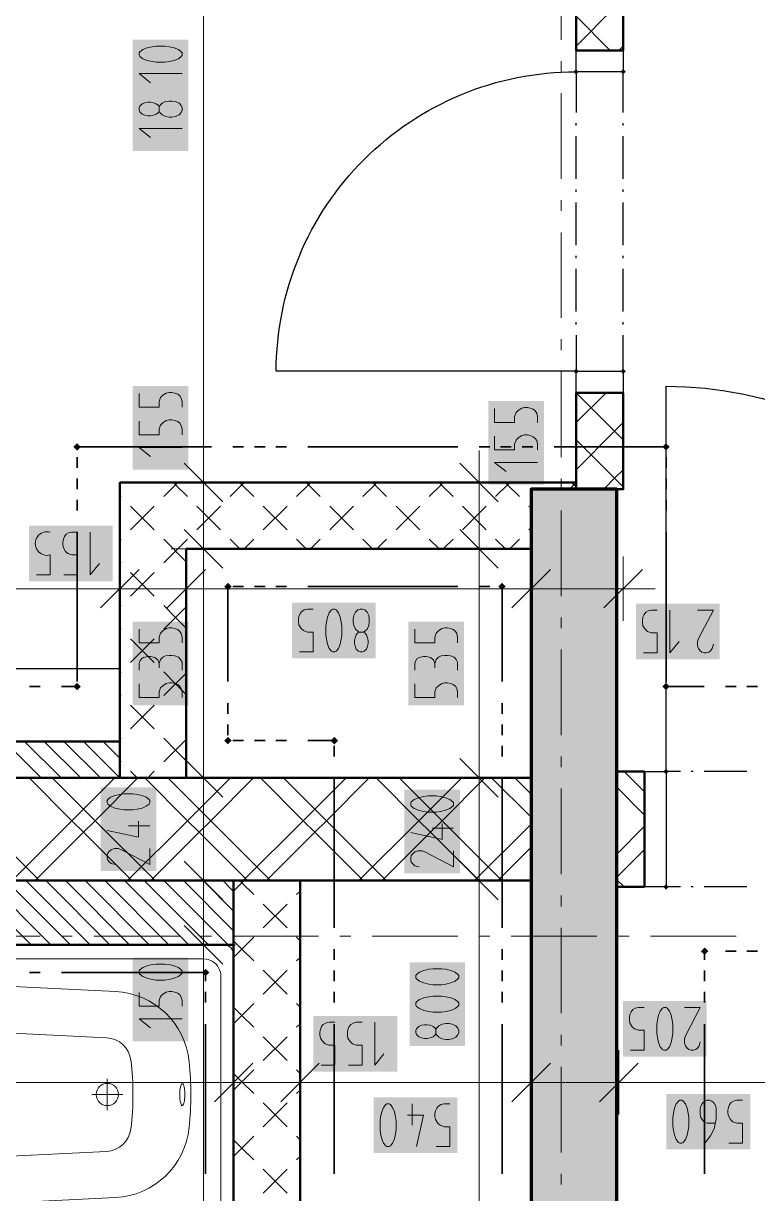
# Model space of a CAD drawing. Header units: millimetres. Extents: x 0 to 594, y 0 to 420.
# Drawn here: x 138.63 to 154.33, y 232.04 to 257.08 of the extents above; entities that cross this region are included whole.
import ezdxf

# ---------------------------------------------------------------- set-up
doc = ezdxf.new("R2010")
doc.units = ezdxf.units.MM
doc.header["$LTSCALE"] = 8
for name, color, linetype in [('PDF_Dvere', 7, 'Continuous'), ('PDF_Instalacni prizdivka do 1m', 7, 'Continuous'), ('PDF_Koty delkove', 7, 'Continuous'), ('PDF_Osy hlavni', 7, 'Continuous'), ('PDF_Pozarni useky', 7, 'Continuous'), ('PDF_Pricky CP', 7, 'Continuous'), ('PDF_Pricky sadrokarton', 7, 'Continuous'), ('PDF_Pricky zdene', 7, 'Continuous'), ('PDF_Sanita', 7, 'Continuous'), ('PDF_Steny akusticke', 7, 'Continuous'), ('PDF_Steny obvodove nosne', 7, 'Continuous')]:
    doc.layers.add(name, color=color, linetype=linetype)

msp = doc.modelspace()

# ---------------------------------------------------------------- linework, layer by layer
at = {"layer": 'PDF_Dvere', "lineweight": 25}
for points in [[(151.456, 256.508), (151.456, 256.05), (150.449, 256.05), (150.449, 256.508)], [(151.456, 249.639), (151.456, 249.181), (150.449, 249.181), (150.449, 249.639)], [(152.372, 238.603), (151.914, 238.603), (151.914, 241.075), (152.372, 241.075)]]:
    msp.add_lwpolyline(points, close=True, dxfattribs=at)
for points in [[(150.449, 250.415), (150.449, 249.639), (144.037, 249.639, -0.414214), (150.449, 256.05), (150.449, 255.178)], [(152.682, 241.075), (152.372, 241.075), (152.372, 249.318, -0.414213), (160.615, 241.075), (160.283, 241.075)]]:
    msp.add_lwpolyline(points, format="xyb", dxfattribs=at)
for points in [[(151.456, 255.178), (151.456, 256.05)], [(150.449, 254.903), (150.449, 254.949)], [(151.456, 254.903), (151.456, 254.949)], [(150.449, 253.758), (150.449, 254.674)], [(151.456, 253.758), (151.456, 254.674)], [(150.449, 253.483), (150.449, 253.529)], [(151.456, 253.483), (151.456, 253.529)], [(150.449, 252.339), (150.449, 253.254)], [(151.456, 252.339), (151.456, 253.254)], [(150.449, 252.064), (150.449, 252.11)], [(151.456, 252.064), (151.456, 252.11)], [(150.449, 250.919), (150.449, 251.835)], [(151.456, 250.919), (151.456, 251.835)], [(150.449, 250.644), (150.449, 250.69)], [(151.456, 250.644), (151.456, 250.69)], [(151.456, 249.639), (151.456, 250.415)], [(152.956, 241.075), (152.911, 241.075)], [(154.101, 241.075), (153.185, 241.075)], [(152.682, 238.603), (152.372, 238.603)], [(152.956, 238.603), (152.911, 238.603)], [(154.101, 238.603), (153.185, 238.603)]]:
    msp.add_lwpolyline(points, dxfattribs=at)
at = {"layer": 'PDF_Dvere', "lineweight": 25, "transparency": 33554559}
for points in [[(150.449, 255.993), (150.391, 256.05), (150.506, 256.05), (150.449, 256.107)], [(151.456, 255.993), (151.399, 256.05), (151.513, 256.05), (151.456, 256.107)], [(150.449, 249.582), (150.391, 249.639), (150.506, 249.639), (150.449, 249.696)], [(151.456, 249.582), (151.399, 249.639), (151.513, 249.639), (151.456, 249.696)], [(152.429, 241.075), (152.372, 241.018), (152.372, 241.133), (152.315, 241.075)], [(152.429, 238.603), (152.372, 238.545), (152.372, 238.66), (152.315, 238.603)]]:
    msp.add_solid(points, dxfattribs=at)
at = {"layer": 'PDF_Instalacni prizdivka do 1m', "lineweight": 25}
msp.add_lwpolyline([(127.323, 263.835), (127.323, 243.274), (127.323, 241.717), (140.695, 241.717), (140.695, 243.274), (128.697, 243.274), (128.697, 263.835)], close=True, dxfattribs=at)
at = {"layer": 'PDF_Koty delkove', "lineweight": 18}
for points in [[(142.481, 202.288), (142.481, 215.614), (142.481, 216.621), (142.481, 237.366), (142.481, 238.74), (142.481, 240.938), (142.481, 245.838), (142.481, 247.258), (142.481, 263.835)], [(142.023, 256.011), (141.107, 256.011), (141.35, 255.816)], [(141.534, 255.204), (141.518, 255.18), (141.472, 255.143), (141.412, 255.119), (141.35, 255.106), (141.289, 255.106), (141.229, 255.119), (141.167, 255.143), (141.121, 255.192), (141.107, 255.229), (141.107, 255.277), (141.121, 255.314), (141.167, 255.363), (141.229, 255.388), (141.289, 255.4), (141.35, 255.4), (141.412, 255.388), (141.472, 255.363), (141.518, 255.327), (141.534, 255.302)], [(141.808, 255.424), (141.747, 255.424), (141.671, 255.412), (141.595, 255.376), (141.549, 255.327), (141.534, 255.302), (141.534, 255.204), (141.549, 255.18), (141.595, 255.131), (141.671, 255.094), (141.747, 255.081), (141.808, 255.081), (141.884, 255.094), (141.961, 255.131), (142.007, 255.18), (142.023, 255.229), (142.023, 255.277), (142.007, 255.327), (141.961, 255.376), (141.884, 255.412)], [(141.884, 255.412), (141.808, 255.424)], [(142.023, 254.837), (141.107, 254.837), (141.35, 254.642)], [(141.107, 249.162), (141.107, 248.869), (141.534, 248.869), (141.534, 248.991), (141.565, 249.077), (141.61, 249.126), (141.686, 249.174), (141.747, 249.187), (141.808, 249.187), (141.87, 249.174), (141.93, 249.15), (141.976, 249.113), (142.007, 249.065), (142.023, 248.991), (142.023, 248.869)], [(148.707, 248.84), (148.707, 248.547), (149.134, 248.547), (149.134, 248.669), (149.165, 248.754), (149.211, 248.803), (149.287, 248.852), (149.347, 248.864), (149.409, 248.864), (149.47, 248.852)], [(149.47, 248.852), (149.53, 248.828), (149.576, 248.791), (149.607, 248.742), (149.623, 248.669), (149.623, 248.547)], [(141.107, 248.575), (141.107, 248.282), (141.534, 248.282), (141.534, 248.404), (141.565, 248.489), (141.61, 248.539), (141.686, 248.587), (141.747, 248.6), (141.808, 248.6), (141.87, 248.587), (141.93, 248.563), (141.976, 248.526), (142.007, 248.478), (142.023, 248.404), (142.023, 248.282)], [(148.707, 248.253), (148.707, 247.959), (149.134, 247.959), (149.134, 248.082), (149.165, 248.167), (149.211, 248.216), (149.287, 248.265), (149.347, 248.277), (149.409, 248.277), (149.47, 248.265), (149.53, 248.24), (149.576, 248.204), (149.607, 248.155), (149.623, 248.082), (149.623, 247.959)], [(142.023, 248.012), (141.107, 248.012)], [(141.107, 248.012), (141.35, 247.817)], [(148.374, 247.258), (148.374, 247.944)], [(149.623, 247.69), (148.707, 247.69), (148.951, 247.495)], [(142.893, 246.845), (142.068, 247.67)], [(148.786, 246.845), (147.962, 247.67)], [(143.167, 247.258), (142.481, 247.258), (141.794, 247.258)], [(149.061, 247.258), (148.374, 247.258), (147.687, 247.258)], [(148.374, 229.993), (148.374, 231.413), (148.374, 232.263), (148.374, 238.74), (148.374, 240.938), (148.374, 245.838), (148.374, 247.258)], [(139.497, 245.282), (139.79, 245.282), (139.79, 245.709), (139.668, 245.709), (139.582, 245.74), (139.533, 245.786), (139.485, 245.862), (139.472, 245.922), (139.472, 245.984), (139.485, 246.045), (139.509, 246.106), (139.546, 246.151), (139.594, 246.183), (139.668, 246.198), (139.79, 246.198)], [(140.059, 246.198), (140.059, 245.282), (140.255, 245.526)], [(142.893, 245.426), (142.068, 246.25)], [(148.786, 245.426), (147.962, 246.25)], [(143.167, 245.838), (142.481, 245.838), (141.794, 245.838)], [(149.061, 245.838), (148.374, 245.838), (147.687, 245.838)], [(140.695, 245.674), (140.695, 244.987), (140.695, 244.3)], [(142.114, 245.674), (142.114, 244.987), (142.114, 244.3)], [(149.487, 245.674), (149.487, 244.987), (149.487, 244.3)], [(151.456, 245.674), (151.456, 244.987), (151.456, 244.3)], [(141.107, 245.4), (140.282, 244.575)], [(142.526, 245.4), (141.702, 244.575)], [(149.899, 245.4), (149.075, 244.575)], [(151.868, 245.4), (151.044, 244.575)], [(151.456, 244.987), (150.636, 244.987), (149.487, 244.987), (148.759, 244.987), (142.114, 244.987), (140.695, 244.987), (128.697, 244.987), (127.323, 244.987), (126.407, 244.987), (124.071, 244.987)], [(151.456, 244.987), (152.143, 244.987)], [(144.535, 243.633), (144.829, 243.633), (144.829, 244.059), (144.706, 244.059), (144.621, 244.09), (144.572, 244.136), (144.523, 244.212), (144.511, 244.273), (144.511, 244.334), (144.523, 244.395), (144.548, 244.456), (144.584, 244.502), (144.633, 244.533), (144.706, 244.548), (144.829, 244.548)], [(145.245, 243.633), (145.293, 243.633), (145.318, 243.647), (145.367, 243.709), (145.403, 243.8), (145.428, 243.907), (145.441, 243.998), (145.441, 244.181), (145.428, 244.273), (145.403, 244.38), (145.367, 244.471), (145.318, 244.533), (145.293, 244.548), (145.245, 244.548), (145.22, 244.533), (145.172, 244.471), (145.135, 244.38), (145.111, 244.273), (145.098, 244.181)], [(151.88, 244.376), (151.905, 244.437), (151.941, 244.483), (151.99, 244.514), (152.063, 244.529), (152.186, 244.529)], [(152.455, 244.529), (152.455, 243.614), (152.65, 243.857)], [(153.042, 244.529), (153.385, 244.529), (153.066, 243.919), (153.042, 243.857), (153.042, 243.766), (153.066, 243.705), (153.103, 243.659), (153.14, 243.628), (153.189, 243.614), (153.237, 243.614), (153.287, 243.628), (153.323, 243.659), (153.36, 243.705), (153.385, 243.796)], [(151.892, 243.614), (152.186, 243.614), (152.186, 244.04), (152.063, 244.04), (151.978, 244.071), (151.929, 244.117), (151.88, 244.193), (151.868, 244.254), (151.868, 244.315), (151.88, 244.376)], [(141.107, 244.122), (141.107, 243.829), (141.534, 243.829), (141.534, 243.951), (141.565, 244.036), (141.61, 244.086), (141.686, 244.134), (141.747, 244.147), (141.808, 244.147), (141.87, 244.134), (141.93, 244.11), (141.976, 244.073), (142.007, 244.025), (142.023, 243.951), (142.023, 243.829)], [(145.098, 244.181), (145.098, 243.998), (145.111, 243.907), (145.135, 243.8), (145.172, 243.709), (145.22, 243.647), (145.245, 243.633)], [(145.905, 244.059), (145.93, 244.044), (145.966, 243.998), (145.991, 243.937), (146.003, 243.876), (146.003, 243.815), (145.991, 243.754), (145.966, 243.693), (145.917, 243.647), (145.88, 243.633), (145.832, 243.633), (145.795, 243.647), (145.746, 243.693), (145.722, 243.754), (145.709, 243.815), (145.709, 243.876), (145.722, 243.937), (145.746, 243.998), (145.783, 244.044), (145.807, 244.059)], [(147, 244.122), (147, 243.829), (147.427, 243.829), (147.427, 243.951), (147.458, 244.036), (147.504, 244.086), (147.58, 244.134), (147.641, 244.147), (147.702, 244.147), (147.763, 244.134), (147.824, 244.11), (147.87, 244.073), (147.901, 244.025), (147.916, 243.951), (147.916, 243.829)], [(141.107, 243.242), (141.107, 243.388), (141.121, 243.438), (141.153, 243.486), (141.198, 243.511), (141.289, 243.535), (141.35, 243.535), (141.442, 243.511), (141.503, 243.462), (141.534, 243.388), (141.534, 243.291)], [(142.023, 243.242), (142.023, 243.413), (141.991, 243.474), (141.946, 243.523), (141.87, 243.547), (141.808, 243.559), (141.747, 243.559), (141.671, 243.547), (141.61, 243.523), (141.565, 243.474), (141.534, 243.388)], [(147, 243.242), (147, 243.388), (147.015, 243.438), (147.046, 243.486), (147.092, 243.511), (147.183, 243.535), (147.244, 243.535), (147.336, 243.511), (147.397, 243.462), (147.427, 243.388)], [(147.916, 243.242), (147.916, 243.413), (147.885, 243.474), (147.839, 243.523), (147.763, 243.547), (147.702, 243.559), (147.641, 243.559), (147.565, 243.547), (147.504, 243.523), (147.458, 243.474), (147.427, 243.388), (147.427, 243.291)], [(141.107, 242.948), (141.107, 242.655), (141.534, 242.655), (141.534, 242.777), (141.565, 242.862), (141.61, 242.911), (141.686, 242.96), (141.747, 242.972), (141.808, 242.972), (141.87, 242.96), (141.93, 242.936), (141.976, 242.899), (142.007, 242.851), (142.023, 242.777), (142.023, 242.655)], [(147, 242.948), (147, 242.655), (147.427, 242.655), (147.427, 242.777), (147.458, 242.862), (147.504, 242.911), (147.58, 242.96), (147.641, 242.972), (147.702, 242.972), (147.763, 242.96), (147.824, 242.936), (147.87, 242.899), (147.901, 242.851), (147.916, 242.777), (147.916, 242.655)], [(142.893, 240.526), (142.068, 241.35)], [(148.786, 240.526), (147.962, 241.35)], [(143.167, 240.938), (142.481, 240.938), (141.794, 240.938)], [(149.061, 240.938), (148.374, 240.938), (147.687, 240.938)], [(140.968, 240.598), (140.785, 240.598), (140.695, 240.585), (140.587, 240.561), (140.496, 240.524), (140.434, 240.476), (140.42, 240.451), (140.42, 240.402), (140.434, 240.377), (140.496, 240.329), (140.587, 240.292), (140.695, 240.267), (140.785, 240.255), (140.968, 240.255), (141.06, 240.267), (141.167, 240.292), (141.259, 240.329), (141.32, 240.377), (141.336, 240.402), (141.336, 240.451), (141.32, 240.476), (141.259, 240.524), (141.167, 240.561), (141.06, 240.585)], [(141.06, 240.585), (140.968, 240.598)], [(141.091, 240.01), (141.091, 239.668), (140.42, 239.815)], [(147.583, 239.963), (147.583, 239.62), (146.912, 239.768)], [(141.336, 239.913), (140.878, 239.913)], [(147.827, 239.865), (147.37, 239.865)], [(141.336, 239.423), (141.336, 239.081), (140.725, 239.399), (140.663, 239.423), (140.572, 239.423), (140.511, 239.399), (140.466, 239.362), (140.434, 239.326), (140.42, 239.277), (140.42, 239.228), (140.434, 239.179), (140.466, 239.142), (140.511, 239.106), (140.602, 239.081)], [(147.827, 239.376), (147.827, 239.033), (147.217, 239.352), (147.155, 239.376), (147.064, 239.376), (147.003, 239.352), (146.957, 239.315), (146.926, 239.278), (146.912, 239.229), (146.912, 239.181), (146.926, 239.132), (146.957, 239.095), (147.003, 239.058), (147.094, 239.033)], [(142.893, 238.328), (142.068, 239.152)], [(148.786, 238.328), (147.962, 239.152)], [(143.167, 238.74), (142.481, 238.74), (141.794, 238.74)], [(149.061, 238.74), (148.374, 238.74), (147.687, 238.74)], [(142.893, 236.954), (142.068, 237.778)], [(143.167, 237.366), (142.481, 237.366), (141.794, 237.366)], [(141.655, 236.954), (141.472, 236.954), (141.381, 236.942), (141.274, 236.917), (141.183, 236.881), (141.121, 236.832), (141.107, 236.807), (141.107, 236.759), (141.121, 236.734), (141.183, 236.686), (141.274, 236.649), (141.381, 236.624), (141.472, 236.611), (141.655, 236.611)], [(141.655, 236.611), (141.747, 236.624), (141.854, 236.649), (141.946, 236.686), (142.007, 236.734), (142.023, 236.759), (142.023, 236.807), (142.007, 236.832), (141.946, 236.881), (141.854, 236.917), (141.747, 236.942), (141.655, 236.954)], [(141.107, 236.343), (141.107, 236.049), (141.534, 236.049), (141.534, 236.172), (141.565, 236.257), (141.61, 236.306), (141.686, 236.355), (141.747, 236.367), (141.808, 236.367), (141.87, 236.355), (141.93, 236.33), (141.976, 236.294), (142.007, 236.245), (142.023, 236.172), (142.023, 236.049)], [(147.573, 236.267), (147.39, 236.267), (147.299, 236.255), (147.192, 236.23), (147.1, 236.194), (147.039, 236.145), (147.024, 236.12), (147.024, 236.072), (147.039, 236.047), (147.1, 235.999), (147.192, 235.962), (147.299, 235.937)], [(147.299, 235.937), (147.39, 235.924), (147.573, 235.924), (147.664, 235.937), (147.772, 235.962), (147.863, 235.999), (147.924, 236.047), (147.94, 236.072), (147.94, 236.12), (147.924, 236.145), (147.863, 236.194), (147.772, 236.23), (147.664, 236.255), (147.573, 236.267)], [(151.614, 235.109), (151.907, 235.109), (151.907, 235.536), (151.785, 235.536), (151.699, 235.567), (151.65, 235.613), (151.602, 235.689), (151.589, 235.749), (151.589, 235.811), (151.602, 235.872), (151.626, 235.932), (151.663, 235.978), (151.711, 236.009), (151.785, 236.025), (151.907, 236.025)], [(152.397, 235.124), (152.445, 235.185), (152.482, 235.277), (152.507, 235.384), (152.519, 235.475), (152.519, 235.658), (152.507, 235.749), (152.482, 235.856), (152.445, 235.948), (152.397, 236.009), (152.372, 236.025), (152.323, 236.025), (152.298, 236.009), (152.25, 235.948), (152.213, 235.856), (152.189, 235.749), (152.176, 235.658)], [(152.764, 236.025), (153.106, 236.025), (152.788, 235.414), (152.764, 235.353), (152.764, 235.261), (152.788, 235.201), (152.824, 235.155), (152.861, 235.124), (152.91, 235.109), (152.959, 235.109), (153.008, 235.124), (153.045, 235.155), (153.081, 235.201), (153.106, 235.291)], [(142.023, 235.78), (141.107, 235.78), (141.35, 235.585)], [(144.995, 234.791), (145.288, 234.791), (145.288, 235.217), (145.166, 235.217), (145.081, 235.249), (145.032, 235.294), (144.983, 235.37), (144.971, 235.431), (144.971, 235.492), (144.983, 235.554), (145.007, 235.614), (145.044, 235.66), (145.092, 235.691), (145.166, 235.707)], [(145.166, 235.707), (145.288, 235.707)], [(145.582, 234.791), (145.875, 234.791), (145.875, 235.217), (145.753, 235.217), (145.668, 235.249), (145.619, 235.294), (145.57, 235.37), (145.558, 235.431), (145.558, 235.492), (145.57, 235.554), (145.594, 235.614), (145.631, 235.66), (145.68, 235.691), (145.753, 235.707), (145.875, 235.707)], [(146.145, 235.707), (146.145, 234.791), (146.34, 235.034)], [(147.451, 235.46), (147.435, 235.436), (147.39, 235.399), (147.329, 235.375), (147.268, 235.362), (147.206, 235.362), (147.146, 235.375), (147.085, 235.399), (147.039, 235.448), (147.024, 235.485), (147.024, 235.533), (147.039, 235.57), (147.085, 235.619), (147.146, 235.643), (147.206, 235.656), (147.268, 235.656), (147.329, 235.643), (147.39, 235.619), (147.435, 235.582), (147.451, 235.558)], [(152.176, 235.658), (152.176, 235.475), (152.189, 235.384), (152.213, 235.277), (152.25, 235.185), (152.298, 235.124), (152.323, 235.109), (152.372, 235.109), (152.397, 235.124)], [(143.126, 235.107), (143.126, 234.42), (143.126, 233.733)], [(144.546, 235.107), (144.546, 234.42), (144.546, 233.733)], [(149.487, 235.107), (149.487, 234.42), (149.487, 233.733)], [(151.365, 235.107), (151.365, 234.42), (151.365, 233.733)], [(151.365, 235.107), (151.365, 234.42), (151.365, 233.733)], [(143.538, 234.832), (142.714, 234.008)], [(144.958, 234.832), (144.134, 234.008)], [(149.899, 234.832), (149.075, 234.008)], [(151.777, 234.832), (150.952, 234.008)], [(151.777, 234.832), (150.952, 234.008)], [(151.365, 234.42), (149.487, 234.42), (149.298, 234.42), (144.546, 234.42), (143.126, 234.42), (140.19, 234.42), (137.579, 234.42), (134.662, 234.42), (130, 234.42), (127.556, 234.42), (126.178, 234.42), (125.262, 234.42), (124.071, 234.42), (121.241, 234.42), (99.251, 234.42)], [(151.365, 234.42), (150.678, 234.42)], [(151.365, 234.42), (152.051, 234.42)], [(276.428, 234.42), (225.78, 234.42), (218.727, 234.42), (212.041, 234.42), (177.604, 234.42), (176.276, 234.42), (164.736, 234.42), (156.493, 234.42), (151.365, 234.42)], [(146.294, 233.214), (146.331, 233.122), (146.38, 233.061), (146.405, 233.046), (146.453, 233.046), (146.478, 233.061), (146.526, 233.122), (146.563, 233.214), (146.588, 233.321), (146.601, 233.412), (146.601, 233.595), (146.588, 233.686), (146.563, 233.794), (146.526, 233.885), (146.478, 233.946), (146.453, 233.962), (146.405, 233.962), (146.38, 233.946), (146.331, 233.885), (146.294, 233.794), (146.27, 233.686), (146.258, 233.595)], [(146.942, 233.962), (146.942, 233.504)], [(147.456, 233.046), (147.75, 233.046), (147.75, 233.473), (147.627, 233.473), (147.542, 233.504), (147.493, 233.55), (147.444, 233.626), (147.432, 233.686), (147.432, 233.748), (147.444, 233.809), (147.469, 233.87), (147.505, 233.915), (147.554, 233.946), (147.627, 233.962), (147.75, 233.962)], [(152.848, 233.762), (152.823, 233.869), (152.787, 233.961), (152.738, 234.022), (152.713, 234.038), (152.665, 234.038), (152.64, 234.022), (152.591, 233.961), (152.555, 233.869), (152.531, 233.762), (152.518, 233.671)], [(153.423, 233.549), (153.252, 233.549), (153.203, 233.564), (153.166, 233.595), (153.142, 233.626), (153.118, 233.671), (153.105, 233.732), (153.105, 233.854), (153.118, 233.915), (153.142, 233.961), (153.166, 233.991), (153.203, 234.022), (153.252, 234.038), (153.3, 234.038), (153.35, 234.022), (153.386, 233.991), (153.41, 233.961), (153.435, 233.915), (153.448, 233.854), (153.448, 233.64), (153.399, 233.427), (153.325, 233.274), (153.203, 233.122)], [(153.717, 233.122), (154.01, 233.122), (154.01, 233.549), (153.887, 233.549), (153.802, 233.58), (153.753, 233.626), (153.705, 233.702), (153.692, 233.762), (153.692, 233.824), (153.705, 233.885), (153.729, 233.945), (153.766, 233.991), (153.814, 234.022), (153.887, 234.038), (154.01, 234.038)], [(146.845, 233.717), (147.188, 233.717), (147.04, 233.046)], [(152.518, 233.671), (152.518, 233.487), (152.531, 233.397), (152.555, 233.29), (152.591, 233.198), (152.64, 233.137), (152.665, 233.122), (152.713, 233.122), (152.738, 233.137), (152.787, 233.198), (152.823, 233.29), (152.848, 233.397), (152.861, 233.487), (152.861, 233.671), (152.848, 233.762)], [(146.258, 233.595), (146.258, 233.412), (146.27, 233.321), (146.294, 233.214)]]:
    msp.add_lwpolyline(points, dxfattribs=at)
for points in [[(141.655, 256.598), (141.472, 256.598), (141.381, 256.586), (141.274, 256.562), (141.183, 256.525), (141.121, 256.477), (141.107, 256.452), (141.107, 256.403), (141.121, 256.378), (141.183, 256.33), (141.274, 256.293), (141.381, 256.268), (141.472, 256.256), (141.655, 256.256), (141.747, 256.268), (141.854, 256.293), (141.946, 256.33), (142.007, 256.378), (142.023, 256.403), (142.023, 256.452), (142.007, 256.477), (141.946, 256.525), (141.854, 256.562), (141.747, 256.586)], [(145.685, 244.334), (145.685, 244.273), (145.698, 244.197), (145.734, 244.121), (145.783, 244.075), (145.807, 244.059), (145.905, 244.059), (145.93, 244.075), (145.979, 244.121), (146.015, 244.197), (146.028, 244.273), (146.028, 244.334), (146.015, 244.41), (145.979, 244.487), (145.93, 244.533), (145.88, 244.548), (145.832, 244.548), (145.783, 244.533), (145.734, 244.487), (145.698, 244.41)], [(147.46, 240.55), (147.277, 240.55), (147.186, 240.538), (147.079, 240.513), (146.988, 240.477), (146.926, 240.428), (146.912, 240.403), (146.912, 240.355), (146.926, 240.33), (146.988, 240.282), (147.079, 240.245), (147.186, 240.22), (147.277, 240.207), (147.46, 240.207), (147.552, 240.22), (147.659, 240.245), (147.751, 240.282), (147.812, 240.33), (147.827, 240.355), (147.827, 240.403), (147.812, 240.428), (147.751, 240.477), (147.659, 240.513), (147.552, 240.538)], [(147.573, 236.854), (147.39, 236.854), (147.299, 236.842), (147.192, 236.818), (147.1, 236.781), (147.039, 236.732), (147.024, 236.707), (147.024, 236.659), (147.039, 236.634), (147.1, 236.586), (147.192, 236.549), (147.299, 236.524), (147.39, 236.511), (147.573, 236.511), (147.664, 236.524), (147.772, 236.549), (147.863, 236.586), (147.924, 236.634), (147.94, 236.659), (147.94, 236.707), (147.924, 236.732), (147.863, 236.781), (147.772, 236.818), (147.664, 236.842)], [(147.726, 235.68), (147.664, 235.68), (147.588, 235.668), (147.512, 235.632), (147.467, 235.582), (147.451, 235.558), (147.451, 235.46), (147.467, 235.436), (147.512, 235.386), (147.588, 235.35), (147.664, 235.337), (147.726, 235.337), (147.802, 235.35), (147.879, 235.386), (147.924, 235.436), (147.94, 235.485), (147.94, 235.533), (147.924, 235.582), (147.879, 235.632), (147.802, 235.668)]]:
    msp.add_lwpolyline(points, close=True, dxfattribs=at)
msp.add_lwpolyline([(138.909, 245.282), (139.203, 245.282), (139.203, 245.709, -1.306859), (139.203, 246.198)], format="xyb", dxfattribs=at)
at = {"layer": 'PDF_Koty delkove', "color": 7, "lineweight": 18, "true_color": 0xffffff, "transparency": 33554559}
for points in [[(142.16, 254.357), (142.16, 256.736), (140.969, 254.357), (140.969, 256.736)], [(142.16, 247.532), (142.16, 249.324), (140.969, 247.532), (140.969, 249.324)], [(149.76, 247.21), (149.76, 249.001), (148.57, 247.21), (148.57, 249.001)], [(140.54, 246.335), (138.748, 246.335), (140.54, 245.145), (138.748, 245.145)], [(146.165, 244.686), (144.374, 244.686), (146.165, 243.495), (144.374, 243.495)], [(153.522, 244.667), (151.731, 244.667), (153.522, 243.476), (151.731, 243.476)], [(142.16, 242.492), (142.16, 244.284), (140.969, 242.492), (140.969, 244.284)], [(148.054, 242.492), (148.054, 244.284), (146.863, 242.492), (146.863, 244.284)], [(141.473, 238.943), (141.473, 240.735), (140.282, 238.943), (140.282, 240.735)], [(147.965, 238.896), (147.965, 240.687), (146.774, 238.896), (146.774, 240.687)], [(142.16, 235.3), (142.16, 237.091), (140.969, 235.3), (140.969, 237.091)], [(148.077, 235.2), (148.077, 236.991), (146.887, 235.2), (146.887, 236.991)], [(153.244, 236.162), (151.452, 236.162), (153.244, 234.972), (151.452, 234.972)], [(146.625, 235.844), (144.833, 235.844), (146.625, 234.653), (144.833, 234.653)], [(154.172, 234.175), (152.381, 234.175), (154.172, 232.985), (152.381, 232.985)], [(147.912, 234.099), (146.121, 234.099), (147.912, 232.909), (146.121, 232.909)]]:
    msp.add_solid(points, dxfattribs=at)
at = {"layer": 'PDF_Osy hlavni', "lineweight": 18}
for points in [[(150.128, 256.735), (150.128, 258.567)], [(150.128, 256.048), (150.128, 256.277)], [(150.128, 253.758), (150.128, 255.59)], [(150.128, 253.071), (150.128, 253.3)], [(150.128, 250.782), (150.128, 252.613)], [(150.128, 250.095), (150.128, 250.324)], [(150.128, 247.805), (150.128, 249.637)], [(150.128, 247.118), (150.128, 247.347)], [(150.128, 244.828), (150.128, 246.66)], [(150.128, 244.141), (150.128, 244.37)], [(150.128, 241.852), (150.128, 243.683)], [(150.128, 241.165), (150.128, 241.394)], [(150.128, 238.875), (150.128, 240.707)], [(150.128, 238.188), (150.128, 238.417)], [(150.128, 235.899), (150.128, 237.73)], [(138.989, 237.549), (137.157, 237.549)], [(139.676, 237.549), (139.447, 237.549)], [(141.966, 237.549), (140.134, 237.549)], [(142.653, 237.549), (142.424, 237.549)], [(144.942, 237.549), (143.111, 237.549)], [(145.629, 237.549), (145.4, 237.549)], [(147.919, 237.549), (146.087, 237.549)], [(148.606, 237.549), (148.377, 237.549)], [(150.896, 237.549), (149.064, 237.549)], [(151.583, 237.549), (151.354, 237.549)], [(153.872, 237.549), (152.04, 237.549)], [(150.128, 235.212), (150.128, 235.441)], [(150.128, 232.922), (150.128, 234.754)], [(150.128, 232.235), (150.128, 232.464)]]:
    msp.add_lwpolyline(points, dxfattribs=at)
at = {"layer": 'PDF_Pozarni useky', "lineweight": 35}
for points in [[(142.653, 248.021), (139.778, 248.021)], [(143.34, 248.021), (143.111, 248.021)], [(143.798, 248.021), (143.569, 248.021)], [(144.255, 248.021), (144.027, 248.021)], [(147.919, 248.021), (144.713, 248.021)], [(148.606, 248.021), (148.377, 248.021)], [(149.064, 248.021), (148.835, 248.021)], [(149.522, 248.021), (149.293, 248.021)], [(152.372, 248.021), (149.98, 248.021)], [(139.778, 247.576), (139.778, 247.805)], [(152.372, 247.576), (152.372, 247.805)], [(139.778, 247.118), (139.778, 247.347)], [(152.372, 247.118), (152.372, 247.347)], [(139.778, 246.66), (139.778, 246.889)], [(152.372, 246.66), (152.372, 246.889)], [(139.778, 242.997), (139.778, 246.202)], [(152.372, 242.997), (152.372, 246.202)], [(143.004, 242.997), (143.004, 245.033)], [(143.34, 245.033), (143.111, 245.033)], [(143.798, 245.033), (143.569, 245.033)], [(144.255, 245.033), (144.027, 245.033)], [(147.919, 245.033), (144.713, 245.033)], [(148.606, 245.033), (148.377, 245.033)], [(148.865, 245.033), (148.835, 245.033)], [(148.865, 242.997), (148.865, 245.033)], [(138.989, 242.892), (138.76, 242.892)], [(139.778, 242.892), (139.447, 242.892)], [(153.185, 242.892), (152.372, 242.892)], [(153.872, 242.892), (153.643, 242.892)], [(154.33, 242.892), (154.101, 242.892)], [(143.004, 242.31), (143.004, 242.539)], [(148.865, 242.31), (148.865, 242.539)], [(143.004, 241.852), (143.004, 242.081)], [(148.865, 241.852), (148.865, 242.081)], [(143.34, 241.735), (143.111, 241.735)], [(143.798, 241.735), (143.569, 241.735)], [(144.255, 241.735), (144.027, 241.735)], [(145.279, 241.735), (144.713, 241.735)], [(145.279, 241.394), (145.279, 241.623)], [(148.865, 241.394), (148.865, 241.623)], [(145.279, 237.73), (145.279, 240.936)], [(148.865, 237.73), (148.865, 240.936)], [(145.279, 237.043), (145.279, 237.272)], [(148.865, 237.043), (148.865, 237.272)], [(153.196, 237.043), (153.196, 237.227)], [(153.872, 237.227), (153.643, 237.227)], [(154.33, 237.227), (154.101, 237.227)], [(138.989, 236.771), (138.76, 236.771)], [(142.525, 236.585), (142.525, 236.771), (139.447, 236.771)], [(145.279, 236.585), (145.279, 236.814)], [(148.865, 236.585), (148.865, 236.814)], [(153.196, 236.585), (153.196, 236.814)], [(142.525, 236.128), (142.525, 236.356)], [(145.279, 236.128), (145.279, 236.356)], [(148.865, 236.128), (148.865, 236.356)], [(153.196, 236.128), (153.196, 236.356)], [(142.525, 232.464), (142.525, 235.67)], [(145.279, 232.464), (145.279, 235.67)], [(148.865, 232.464), (148.865, 235.67)], [(153.196, 232.464), (153.196, 235.67)]]:
    msp.add_lwpolyline(points, dxfattribs=at)
at = {"layer": 'PDF_Pozarni useky', "lineweight": 35, "transparency": 33554559}
for points in [[(139.778, 247.941), (139.698, 248.021), (139.858, 248.021), (139.778, 248.101)], [(139.858, 248.021), (139.778, 247.941), (139.778, 248.101), (139.698, 248.021)], [(152.372, 247.941), (152.292, 248.021), (152.452, 248.021), (152.372, 248.101)], [(152.452, 248.021), (152.372, 247.941), (152.372, 248.101), (152.292, 248.021)], [(143.084, 245.033), (143.004, 244.952), (143.004, 245.113), (142.924, 245.033)], [(143.004, 244.952), (142.924, 245.033), (143.084, 245.033), (143.004, 245.113)], [(148.865, 244.952), (148.785, 245.033), (148.946, 245.033), (148.865, 245.113)], [(148.946, 245.033), (148.865, 244.952), (148.865, 245.113), (148.785, 245.033)], [(139.778, 242.812), (139.698, 242.892), (139.858, 242.892), (139.778, 242.972)], [(139.858, 242.892), (139.778, 242.812), (139.778, 242.972), (139.698, 242.892)], [(152.372, 242.812), (152.292, 242.892), (152.452, 242.892), (152.372, 242.972)], [(152.452, 242.892), (152.372, 242.812), (152.372, 242.972), (152.292, 242.892)], [(143.004, 241.655), (142.924, 241.735), (143.084, 241.735), (143.004, 241.815)], [(143.084, 241.735), (143.004, 241.655), (143.004, 241.815), (142.924, 241.735)], [(145.359, 241.735), (145.279, 241.655), (145.279, 241.815), (145.199, 241.735)], [(145.279, 241.655), (145.199, 241.735), (145.359, 241.735), (145.279, 241.815)], [(153.276, 237.227), (153.196, 237.146), (153.196, 237.307), (153.116, 237.227)], [(153.196, 237.146), (153.116, 237.227), (153.276, 237.227), (153.196, 237.307)], [(142.525, 236.691), (142.445, 236.771), (142.605, 236.771), (142.525, 236.851)], [(142.605, 236.771), (142.525, 236.691), (142.525, 236.851), (142.445, 236.771)]]:
    msp.add_solid(points, dxfattribs=at)
at = {"layer": 'PDF_Pricky CP', "lineweight": 50}
for points in [[(142.114, 245.838), (149.487, 245.838), (149.487, 247.12), (150.449, 247.12), (150.449, 247.258), (140.695, 247.258), (140.695, 245.838)], [(140.695, 245.838), (140.695, 240.938), (142.114, 240.938), (142.114, 245.838)], [(144.546, 231.413), (144.546, 238.74), (143.126, 238.74), (143.126, 229.993), (144.546, 229.993)]]:
    msp.add_lwpolyline(points, dxfattribs=at)
at = {"layer": 'PDF_Pricky CP', "lineweight": 9}
for points in [[(141.885, 247.212), (141.631, 246.958)], [(142.139, 246.958), (141.885, 247.212), (141.839, 247.258)], [(141.885, 247.212), (141.931, 247.258)], [(143.051, 246.958), (143.305, 247.212), (143.351, 247.258)], [(143.559, 246.958), (143.305, 247.212), (143.259, 247.258)], [(144.724, 247.212), (144.47, 246.958)], [(144.978, 246.958), (144.724, 247.212), (144.679, 247.258)], [(144.724, 247.212), (144.77, 247.258)], [(146.144, 247.212), (145.89, 246.958)], [(146.398, 246.958), (146.144, 247.212), (146.098, 247.258)], [(146.144, 247.212), (146.19, 247.258)], [(147.564, 247.212), (147.309, 246.958)], [(147.818, 246.958), (147.564, 247.212), (147.518, 247.258)], [(147.564, 247.212), (147.609, 247.258)], [(148.983, 247.212), (148.729, 246.958)], [(149.237, 246.958), (148.983, 247.212), (148.937, 247.258)], [(148.983, 247.212), (149.029, 247.258)], [(150.311, 247.12), (150.403, 247.212), (150.449, 247.258)], [(150.449, 247.166), (150.403, 247.212), (150.357, 247.258)], [(140.72, 246.958), (140.695, 246.983)], [(141.429, 246.248), (140.921, 246.756)], [(141.429, 246.756), (140.921, 246.248)], [(142.849, 246.248), (142.341, 246.756)], [(142.849, 246.756), (142.341, 246.248)], [(144.269, 246.248), (143.76, 246.756)], [(144.269, 246.756), (143.76, 246.248)], [(145.688, 246.248), (145.18, 246.756)], [(145.688, 246.756), (145.18, 246.248)], [(147.108, 246.248), (146.6, 246.756)], [(147.108, 246.756), (146.6, 246.248)], [(148.528, 246.248), (148.019, 246.756)], [(148.528, 246.756), (148.019, 246.248)], [(149.487, 246.708), (149.439, 246.756)], [(149.487, 246.296), (149.439, 246.248)], [(140.695, 246.021), (140.72, 246.046)], [(141.839, 245.838), (141.631, 246.046)], [(141.931, 245.838), (142.139, 246.046)], [(143.259, 245.838), (143.051, 246.046)], [(143.351, 245.838), (143.559, 246.046)], [(144.679, 245.838), (144.47, 246.046)], [(144.77, 245.838), (144.978, 246.046)], [(146.098, 245.838), (145.89, 246.046)], [(146.19, 245.838), (146.398, 246.046)], [(147.518, 245.838), (147.309, 246.046)], [(147.609, 245.838), (147.818, 246.046)], [(148.937, 245.838), (148.729, 246.046)], [(149.029, 245.838), (149.237, 246.046)], [(141.631, 245.538), (141.885, 245.792), (141.931, 245.838)], [(142.114, 245.563), (141.885, 245.792), (141.839, 245.838)], [(140.72, 245.538), (140.695, 245.563)], [(141.429, 244.828), (140.921, 245.336)], [(141.429, 245.336), (140.921, 244.828)], [(140.695, 244.602), (140.72, 244.627)], [(142.114, 244.144), (141.885, 244.373), (141.631, 244.627)], [(141.631, 244.118), (141.885, 244.373), (142.114, 244.602)], [(140.72, 244.118), (140.695, 244.144)], [(141.429, 243.409), (140.921, 243.917)], [(141.429, 243.917), (140.921, 243.409)], [(140.695, 243.182), (140.72, 243.207)], [(142.114, 242.724), (141.885, 242.953), (141.631, 243.207)], [(141.631, 242.699), (141.885, 242.953), (142.114, 243.182)], [(140.72, 242.699), (140.695, 242.724)], [(141.429, 241.989), (140.921, 242.497)], [(141.429, 242.497), (140.921, 241.989)], [(140.695, 241.762), (140.72, 241.787)], [(142.114, 241.304), (141.885, 241.533), (141.631, 241.787)], [(141.631, 241.279), (141.885, 241.533), (142.114, 241.762)], [(140.72, 241.279), (140.695, 241.304)], [(141.061, 240.938), (140.921, 241.078)], [(141.429, 241.078), (141.29, 240.938)], [(143.305, 238.694), (143.126, 238.515)], [(143.559, 238.44), (143.305, 238.694), (143.259, 238.74)], [(143.305, 238.694), (143.351, 238.74)], [(144.546, 238.515), (144.47, 238.44)], [(144.269, 237.73), (143.76, 238.238)], [(144.269, 238.238), (143.76, 237.73)], [(143.559, 237.02), (143.305, 237.274), (143.126, 237.453)], [(143.305, 237.274), (143.559, 237.529)], [(144.546, 237.453), (144.47, 237.529)], [(143.305, 237.274), (143.126, 237.096)], [(144.546, 237.096), (144.47, 237.02)], [(144.269, 236.311), (143.76, 236.819)], [(144.269, 236.819), (143.76, 236.311)], [(143.559, 235.601), (143.305, 235.855), (143.126, 236.034)], [(143.305, 235.855), (143.559, 236.109)], [(144.546, 236.034), (144.47, 236.109)], [(143.305, 235.855), (143.126, 235.676)], [(144.546, 235.676), (144.47, 235.601)], [(144.269, 234.891), (143.76, 235.399)], [(144.269, 235.399), (143.76, 234.891)], [(143.126, 234.257), (143.305, 234.435), (143.559, 234.689)], [(144.546, 234.614), (144.47, 234.689)], [(143.559, 234.181), (143.305, 234.435), (143.126, 234.614)], [(144.546, 234.257), (144.47, 234.181)], [(144.269, 233.471), (143.76, 233.98)], [(144.269, 233.98), (143.76, 233.471)], [(143.126, 232.837), (143.305, 233.016), (143.559, 233.27)], [(143.559, 232.762), (143.305, 233.016), (143.126, 233.194)], [(144.546, 233.194), (144.47, 233.27)], [(144.546, 232.837), (144.47, 232.762)], [(144.269, 232.052), (143.76, 232.56)], [(144.269, 232.56), (143.76, 232.052)]]:
    msp.add_lwpolyline(points, dxfattribs=at)
at = {"layer": 'PDF_Pricky sadrokarton', "lineweight": 50}
msp.add_lwpolyline([(127.323, 241.717), (127.323, 243.274), (127.323, 263.835), (126.407, 263.835), (126.407, 240.938), (127.323, 240.938), (140.695, 240.938), (140.695, 241.717)], close=True, dxfattribs=at)
at = {"layer": 'PDF_Pricky sadrokarton', "lineweight": 9}
for points in [[(139.014, 240.938), (138.235, 241.717)], [(139.435, 240.938), (138.656, 241.717)], [(139.856, 240.938), (139.077, 241.717)], [(140.277, 240.938), (139.498, 241.717)], [(140.695, 240.941), (139.919, 241.717)], [(140.695, 241.362), (140.34, 241.717)], [(138.797, 237.366), (137.423, 238.74)], [(139.218, 237.366), (137.844, 238.74)], [(139.639, 237.366), (138.265, 238.74)], [(140.06, 237.366), (138.686, 238.74)], [(140.481, 237.366), (139.107, 238.74)], [(140.902, 237.366), (139.528, 238.74)], [(141.323, 237.366), (139.949, 238.74)], [(141.744, 237.366), (140.37, 238.74)], [(142.165, 237.366), (140.791, 238.74)], [(142.586, 237.366), (141.212, 238.74)], [(143.007, 237.366), (141.633, 238.74)], [(143.126, 237.667), (142.054, 238.74)], [(143.126, 238.088), (142.475, 238.74)], [(143.126, 238.509), (142.896, 238.74)], [(143.126, 238.509), (143.126, 238.509)]]:
    msp.add_lwpolyline(points, dxfattribs=at)
at = {"layer": 'PDF_Pricky sadrokarton', "lineweight": 50}
msp.add_lwpolyline([(126.178, 237.366), (127.552, 237.366), (143.126, 237.366), (143.126, 238.74), (125.262, 238.74), (125.262, 237.366)], dxfattribs=at)
at = {"layer": 'PDF_Pricky zdene', "lineweight": 50}
for points in [[(151.456, 256.508), (151.456, 258.569), (151.456, 263.972), (151.319, 263.972), (150.449, 263.972), (150.449, 263.835), (150.449, 258.569), (150.449, 256.508)], [(151.456, 256.508), (150.449, 256.508)], [(150.449, 249.181), (151.456, 249.181)], [(150.449, 249.181), (150.449, 247.258), (150.449, 247.12), (151.319, 247.12), (151.319, 247.116), (151.456, 247.116), (151.456, 247.12), (151.456, 249.181)]]:
    msp.add_lwpolyline(points, dxfattribs=at)
at = {"layer": 'PDF_Pricky zdene', "lineweight": 9}
for points in [[(151.456, 257.607), (151.273, 257.424), (150.449, 256.6)], [(151.181, 256.508), (150.449, 257.241)], [(151.456, 256.6), (151.365, 256.508)], [(151.456, 248.173), (151.273, 248.357), (150.449, 249.181)], [(151.09, 249.181), (150.449, 248.54)], [(151.456, 248.54), (151.273, 248.357), (150.449, 247.532)], [(151.456, 247.166), (151.273, 247.349), (150.449, 248.173)], [(151.456, 247.532), (151.273, 247.349), (151.044, 247.12)], [(150.494, 247.12), (150.449, 247.166)]]:
    msp.add_lwpolyline(points, dxfattribs=at)
at = {"layer": 'PDF_Sanita', "lineweight": 13}
for points in [[(127.766, 237.366), (127.767, 237.366), (142.915, 237.366, -0.414247), (143.126, 237.155), (143.126, 231.166, -0.41423), (142.915, 230.955), (127.767, 230.955, -0.41423), (127.556, 231.166), (127.556, 237.155, -0.414247), (127.766, 237.366)], [(140.929, 233.427, -0.364828), (140.411, 232.945), (133.823, 232.621), (131.87, 232.622, -0.395986), (130.957, 233.481, -0.031026), (130.957, 234.84, -0.395988), (131.87, 235.699), (133.823, 235.701), (140.411, 235.376, -0.36483), (140.929, 234.894)]]:
    msp.add_lwpolyline(points, format="xyb", dxfattribs=at)
for points in [[(142.851, 234.133), (142.85, 236.728), (142.842, 236.78), (142.827, 236.83), (142.806, 236.874), (142.78, 236.914), (142.75, 236.951), (142.708, 236.988), (142.664, 237.017), (142.617, 237.039), (142.584, 237.05), (142.548, 237.058), (142.48, 237.064), (135.341, 237.064)], [(140.424, 234.494), (140.424, 233.827)], [(142.073, 234.298), (142.07, 234.32), (142.064, 234.344), (142.055, 234.369), (142.043, 234.39), (142.029, 234.399), (142.014, 234.39), (142.002, 234.369), (141.994, 234.344), (141.988, 234.32), (141.984, 234.298), (141.981, 234.28), (141.979, 234.265), (141.978, 234.253), (141.977, 234.242), (141.976, 234.233), (141.976, 234.224), (141.974, 234.2), (141.974, 234.175), (141.974, 234.139), (141.976, 234.097), (141.976, 234.088), (141.977, 234.079), (141.978, 234.068), (141.979, 234.056), (141.981, 234.041), (141.984, 234.023), (141.988, 234.001), (141.994, 233.977), (142.002, 233.952), (142.014, 233.931), (142.029, 233.922), (142.043, 233.931), (142.055, 233.952), (142.064, 233.977), (142.07, 234.001), (142.073, 234.023), (142.076, 234.041), (142.078, 234.056), (142.079, 234.068), (142.08, 234.079), (142.081, 234.088), (142.082, 234.097), (142.082, 234.104), (142.083, 234.126), (142.084, 234.15), (142.083, 234.186)], [(142.083, 234.186), (142.081, 234.233), (142.08, 234.242), (142.079, 234.253), (142.078, 234.265), (142.076, 234.28), (142.073, 234.298)], [(140.091, 234.161), (140.758, 234.161)], [(142.85, 231.538), (142.851, 234.133)]]:
    msp.add_lwpolyline(points, dxfattribs=at)
msp.add_lwpolyline([(140.599, 236.366), (134.617, 236.661), (129.978, 236.661, 0.387967), (128.592, 235.394, 0.045237), (128.592, 232.927, 0.387969), (129.978, 231.66), (134.617, 231.66), (140.599, 231.955, 0.372032), (142.176, 233.459, 0.048486), (142.176, 234.862, 0.372028)], format="xyb", close=True, dxfattribs=at)
msp.add_circle((140.424, 234.161), 0.238, dxfattribs=at)
at = {"layer": 'PDF_Sanita', "lineweight": 9}
msp.add_arc((134.959, 234.161), 6.015, 352.9991, 7.0009, dxfattribs=at)
at = {"layer": 'PDF_Steny akusticke', "lineweight": 50}
for points in [[(124.071, 240.938), (124.071, 238.74), (125.262, 238.74), (143.126, 238.74), (144.546, 238.74), (149.487, 238.74), (149.487, 240.938), (142.114, 240.938), (140.695, 240.938), (126.407, 240.938)], [(151.914, 241.075), (151.456, 241.075), (151.319, 241.075), (151.319, 240.938), (151.319, 238.603), (151.365, 238.603), (151.914, 238.603)], [(151.914, 241.075), (151.914, 238.603)]]:
    msp.add_lwpolyline(points, dxfattribs=at)
at = {"layer": 'PDF_Steny akusticke', "lineweight": 9}
for points in [[(138.973, 238.74), (137.69, 240.022), (137.443, 240.269), (136.775, 240.938)], [(140.585, 240.938), (139.916, 240.269), (139.669, 240.022), (138.753, 240.938)], [(141.446, 238.74), (140.163, 240.022), (139.916, 240.269), (139.247, 240.938)], [(139.916, 239.775), (140.163, 240.022), (141.079, 240.938)], [(140.859, 238.74), (142.142, 240.022), (142.389, 240.269), (143.058, 240.938)], [(141.354, 238.74), (142.389, 239.775), (142.142, 240.022), (141.226, 240.938)], [(143.918, 238.74), (142.636, 240.022), (142.389, 240.269), (141.72, 240.938)], [(142.389, 239.775), (142.636, 240.022), (143.552, 240.938)], [(145.53, 240.938), (144.862, 240.269), (144.614, 240.022), (143.699, 240.938)], [(146.391, 238.74), (145.109, 240.022), (144.862, 240.269), (144.193, 240.938)], [(144.862, 239.775), (145.109, 240.022), (146.025, 240.938)], [(147.087, 240.022), (146.171, 240.938)], [(148.864, 238.74), (147.582, 240.022), (147.335, 240.269), (146.666, 240.938)], [(147.087, 240.022), (147.335, 240.269), (148.003, 240.938)], [(147.582, 240.022), (148.498, 240.938)], [(149.487, 240.095), (148.644, 240.938)], [(149.487, 240.59), (149.139, 240.938)], [(151.914, 240.636), (151.474, 241.075)], [(151.914, 240.141), (151.319, 240.737)], [(138.881, 238.74), (139.916, 239.775), (139.669, 240.022), (138.387, 238.74)], [(143.827, 238.74), (144.862, 239.775), (144.614, 240.022), (143.332, 238.74)], [(148.37, 238.74), (147.335, 239.775), (147.087, 240.022), (145.805, 238.74)], [(146.3, 238.74), (147.335, 239.775), (147.582, 240.022)], [(148.278, 238.74), (149.487, 239.949)], [(140.951, 238.74), (139.916, 239.775)], [(143.424, 238.74), (142.389, 239.775)], [(145.897, 238.74), (144.862, 239.775)], [(151.319, 239.308), (151.914, 239.903)], [(148.773, 238.74), (149.487, 239.454)], [(151.319, 238.813), (151.914, 239.408)], [(151.474, 238.603), (151.319, 238.758)]]:
    msp.add_lwpolyline(points, dxfattribs=at)
at = {"layer": 'PDF_Steny obvodove nosne', "lineweight": 70}
for points in [[(151.319, 240.938), (151.319, 241.075), (151.319, 247.116), (151.319, 247.12), (150.449, 247.12), (149.487, 247.12), (149.487, 245.838), (149.487, 240.938)], [(149.487, 240.938), (149.487, 238.74), (149.487, 231.413), (149.487, 229.993), (149.487, 216.621), (149.487, 214.286), (151.319, 214.286), (151.319, 216.621), (151.319, 238.603), (151.319, 240.938)]]:
    msp.add_lwpolyline(points, dxfattribs=at)
at = {"layer": 'PDF_Steny obvodove nosne', "color": 9, "lineweight": 9, "true_color": 0xc0c0c0, "transparency": 33554559}
for points in [[(149.487, 247.12), (149.487, 240.938), (151.319, 247.12), (151.319, 240.938)], [(149.487, 240.938), (149.487, 214.286), (151.319, 240.938), (151.319, 214.286)]]:
    msp.add_solid(points, dxfattribs=at)

doc.saveas('drawing.dxf')
